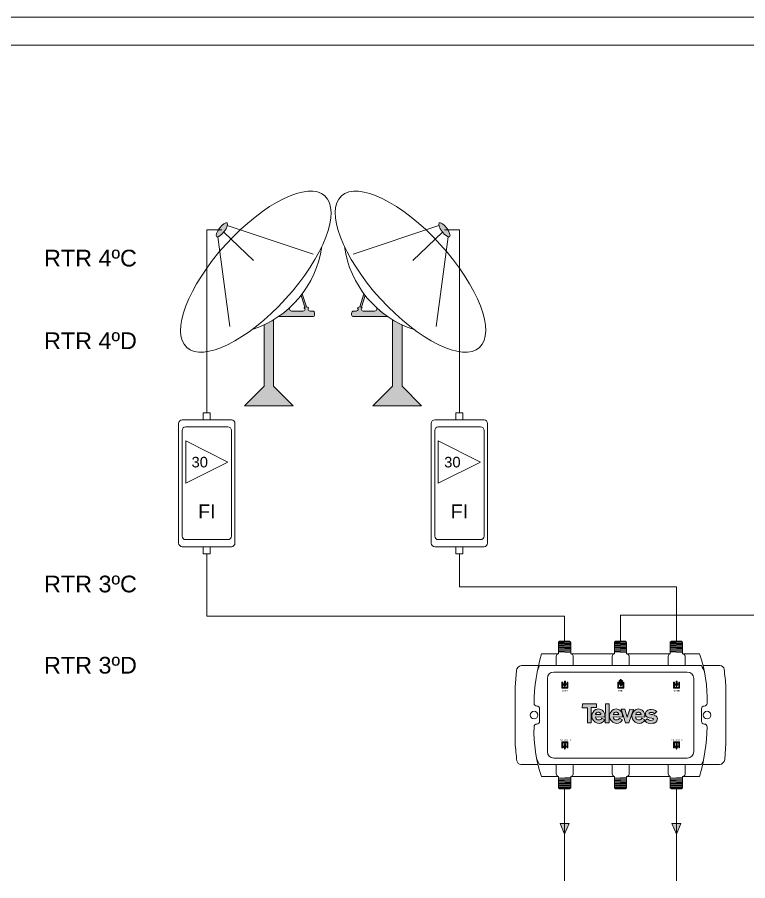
# Model space of a CAD drawing. Header units: metres. Extents: x -2 to 3328848, y -2 to 2725060.
# Drawn here: x 1663758 to 1663889.2, y 1362196.9 to 1362351.9 of the extents above; entities that cross this region are included whole.
import ezdxf
from ezdxf.enums import TextEntityAlignment as Align

# ---------------------------------------------------------------- set-up
doc = ezdxf.new("R2010")
doc.units = ezdxf.units.M
doc.layers.get('0').update_dxf_attribs({"color": 253, "lineweight": 0})
doc.layers.add('CAJETIN', color=7, linetype='Continuous', lineweight=0, true_color=0x000000)
for name, color, linetype, lineweight in [('ICT_EXTERNA', 3, 'Continuous', 0), ('ICT_INTERNA', 170, 'Continuous', 0), ('ICT_INTERNA2', 130, 'Continuous', 0), ('ICT_TEXTS', 210, 'Continuous', 0)]:
    doc.layers.add(name, color=color, linetype=linetype, lineweight=lineweight)
doc.styles.add('COTA', font='arial.ttf', dxfattribs={"height": 1})
doc.styles.get("Standard").update_dxf_attribs({"font": 'arial.ttf'})

# ---------------------------------------------------------------- blocks, each defined once
blk = doc.blocks.new('*U96')
for points in [[(-594, 0), (0, 0), (0, 420), (-594, 420)], [(-589, 5), (-5, 5), (-5, 415), (-589, 415)]]:
    blk.add_lwpolyline(points, close=True)
at = {"lineweight": 30, "flags": 104}
blk.add_attdef('NOMBRE_PROYECTO', text='', height=5, dxfattribs=at).set_placement((-165, 63.27), align=Align.TOP_LEFT)
for tag, p in [('PROMOTOR', (-133.74, 41.5)), ('SITUACION', (-133.74, 34.5)), ('AUTOR', (-133.74, 27.5)), ('1/X', (-133.74, 20.5)), ('XX/XX/XXXX', (-80.02, 20.5)), ('V.X', (-25.12, 20.5)), ('NOMBRE_PLANO', (-133.74, 13.5)), ('X', (-25.12, 13.48))]:
    blk.add_attdef(tag, text='', height=3.5).set_placement(p, align=Align.MIDDLE_LEFT)
blk = doc.blocks.new('Antena SAT')
h = blk.add_hatch(color=256)
edge = h.paths.add_edge_path()
edge.add_ellipse((-0.183, 2.135), major_axis=(0.0628, -0.0838), ratio=0.336361, start_angle=0, end_angle=360)
h = blk.add_hatch(color=256)
edge = h.paths.add_edge_path()
edge.add_ellipse((-1.21, 1.186), major_axis=(0.0276, 0), ratio=0.510354, start_angle=405.3756, end_angle=450, ccw=False)
edge.add_line((-1.19, 1.196), (-1.145, 1.34))
edge.add_arc((-0.171, 2.104), 1.238, 216.9828, 218.0978, ccw=False)
edge.add_line((-1.16, 1.359), (-1.21, 1.2))
h = blk.add_hatch(color=256)
edge = h.paths.add_edge_path()
edge.add_arc((-0.171, 2.104), 1.238, 227.6614, 235.6081, ccw=False)
edge.add_line((-1.005, 1.189), (-1.005, 1.174))
edge.add_arc((-1.03, 1.174), 0.025, 270, 360, ccw=False)
edge.add_line((-1.03, 1.149), (-1.168, 1.149))
edge.add_arc((-1.168, 1.174), 0.025, 180, 270, ccw=False)
edge.add_line((-1.193, 1.174), (-1.193, 1.175))
edge.add_ellipse((-1.21, 1.186), major_axis=(0.0276, 0), ratio=0.510354, start_angle=306.4236, end_angle=584.0489)
edge.add_line((-1.23, 1.176), (-1.23, 1.174))
edge.add_arc((-1.255, 1.174), 0.025, 270, 360, ccw=False)
edge.add_line((-1.255, 1.149), (-1.267, 1.149))
edge.add_line((-1.267, 1.149), (-1.285, 1.149))
edge.add_arc((-1.285, 1.124), 0.025, 90, 180)
edge.add_line((-1.31, 1.124), (-1.31, 1.107))
edge.add_arc((-1.285, 1.107), 0.025, 180, 270)
edge.add_line((-1.285, 1.082), (-1.267, 1.082))
edge.add_line((-1.267, 1.082), (-0.87, 1.082))
blk.add_hatch(color=256).paths.add_polyline_path([(-0.812, 0.238), (-1.05, 0), (-0.459, 0), (-0.697, 0.238), (-0.697, 0.983, -0.026441), (-0.812, 1.045)])
for p, q in [((-0.249, 2.187), (-1.292, 1.839)), ((-0.205, 2.106), (-0.568, 1.764)), ((-0.183, 2.135), (0, 2.135)), ((0, 2.135), (0, 0)), ((-0.135, 2.05), (-0.281, 0.962)), ((-1.16, 1.359), (-1.21, 1.2)), ((-1.145, 1.34), (-1.19, 1.196)), ((-1.23, 1.177), (-1.23, 1.174)), ((-1.193, 1.175), (-1.193, 1.174)), ((-1.005, 1.174), (-1.005, 1.189)), ((-1.31, 1.124), (-1.31, 1.107)), ((-1.267, 1.149), (-1.285, 1.149)), ((-1.267, 1.082), (-1.285, 1.082)), ((-1.267, 1.149), (-1.255, 1.149)), ((-1.267, 1.082), (-0.87, 1.082)), ((-1.168, 1.149), (-1.03, 1.149)), ((-0.812, 1.045), (-0.812, 0.238)), ((-0.697, 0.238), (-0.697, 0.983)), ((-0.812, 0.238), (-1.05, 0)), ((-0.697, 0.238), (-0.459, 0)), ((-1.05, 0), (-0.459, 0))]:
    blk.add_line(p, q)
for centre, radius, start, end in [((-0.171, 2.104), 1.238, 187.9221, 252.1423), ((-1.255, 1.174), 0.025, 270, 0), ((-1.168, 1.174), 0.025, 180, 270), ((-1.03, 1.174), 0.025, 270, 360), ((-1.285, 1.124), 0.025, 90, 180), ((-1.285, 1.107), 0.025, 180, 270)]:
    blk.add_arc(centre, radius, start, end)
for centre, major_axis, ratio in [((-0.595, 1.628), (0.839, -0.92), 0.394536), ((-0.183, 2.135), (0.0628, -0.0838), 0.336361)]:
    blk.add_ellipse(centre, major_axis=major_axis, ratio=ratio)
blk.add_ellipse((-1.21, 1.186), major_axis=(0.0276, 0), ratio=0.510354, start_param=5.3481, end_param=10.193577)
blk = doc.blocks.new('Amplificador FI')
for p, q in [((0, 0), (0, -0.1)), ((-0.05, -0.1), (-0.05, -0.2)), ((0.05, -0.1), (-0.05, -0.1)), ((0.05, -0.2), (0.05, -0.1)), ((-0.4, -1.2), (-0.4, -0.25)), ((-0.35, -0.35), (-0.35, -1.2)), ((-0.3, -0.3), (0.3, -0.3)), ((0.35, -0.35), (0.35, -1.2)), ((0.3, -0.8), (-0.3, -0.5)), ((-0.3, -0.5), (-0.3, -1.1)), ((0.3, -0.8), (-0.3, -1.1)), ((-0.4, -1.95), (-0.4, -1.2)), ((-0.35, -1.2), (-0.35, -1.85)), ((0.35, -1.2), (0.35, -1.85)), ((-0.3, -1.9), (0.3, -1.9)), ((-0.05, -2), (-0.05, -2.1)), ((0.05, -2.1), (0.05, -2)), ((-0.05, -2.1), (0.05, -2.1)), ((0, -2.2), (0, -2.1))]:
    blk.add_line(p, q)
for points in [[(-0.35, -0.2), (0.35, -0.2, -0.414214), (0.4, -0.25), (0.4, -1.2)], [(0.4, -1.2), (0.4, -1.95, -0.414214), (0.35, -2), (-0.35, -2)]]:
    blk.add_lwpolyline(points, format="xyb")
for centre, start, end in [((-0.35, -0.25), 90, 180), ((-0.3, -0.35), 90, 180), ((0.3, -0.35), 0, 90), ((-0.35, -1.95), 180, 270), ((-0.3, -1.85), 180, 270), ((0.3, -1.85), 270, 0)]:
    blk.add_arc(centre, 0.05, start, end)
blk.add_text('FI', height=0.2).set_placement((0, -1.6), align=Align.CENTER)
blk.add_attdef('G', text='', height=0.15).set_placement((-0.1, -0.8), align=Align.MIDDLE_CENTER)
blk = doc.blocks.new('Televes_log')
at = {"true_color": 0x000000}
h = blk.add_hatch(color=18, dxfattribs=at)
h.dxf.hatch_style = 1
h.paths.add_polyline_path([(5.29, 10.87), (-2.86, 10.87), (-2.9, 8.69), (0, 8.69), (0, 0), (2.22, 0), (2.22, 8.76), (5.29, 8.76)])
h.paths.add_polyline_path([(8.45, 7.21), (7.73, 7.66), (6.95, 7.88), (6.29, 7.95), (5.61, 7.87), (4.94, 7.66), (4, 7.03), (3.27, 6.15), (2.79, 5.29), (2.55, 4.48), (2.57, 3.55), (2.84, 2.39), (3.45, 1.27), (4.4, 0.4), (5.74, -0.18), (6.71, -0.3), (7.77, -0.18), (8.78, 0.34), (9.3, 0.7), (10.02, 1.63), (8.27, 2.61), (7.68, 2), (7.17, 1.75), (6.34, 1.69), (5.86, 1.69), (5.21, 2.08), (4.85, 2.63), (4.66, 3.36), (9.85, 3.33), (10, 3.8), (9.96, 4.64), (9.8, 5.44), (9.19, 6.43)])
h.paths.add_polyline_path([(6.67, 6.05), (7.06, 5.84), (7.65, 5.4), (7.81, 4.83), (7.69, 4.83), (4.77, 4.83), (4.77, 5.17), (4.98, 5.52), (5.49, 5.92), (6.04, 6.08)], flags=16)
h.paths.add_polyline_path([(12.47, 10.84), (10.34, 10.84), (10.26, 0.09), (12.47, 0.09)])
h.paths.add_polyline_path([(18.61, 7.21), (17.88, 7.66), (17.11, 7.88), (16.44, 7.95), (15.77, 7.87), (15.09, 7.66), (14.16, 7.03), (13.42, 6.15), (12.94, 5.29), (12.71, 4.48), (12.72, 3.55), (12.99, 2.39), (13.6, 1.27), (14.55, 0.4), (15.89, -0.18), (16.86, -0.3), (17.93, -0.18), (18.94, 0.34), (19.45, 0.7), (20.18, 1.63), (18.42, 2.61), (17.83, 2), (17.33, 1.75), (16.49, 1.69), (16.01, 1.69), (15.36, 2.08), (15.01, 2.63), (14.81, 3.36), (20.01, 3.33), (20.15, 3.8), (20.12, 4.64), (19.96, 5.44), (19.34, 6.43)])
h.paths.add_polyline_path([(16.83, 6.05), (17.22, 5.84), (17.81, 5.4), (17.97, 4.83), (17.85, 4.83), (14.93, 4.83), (14.93, 5.17), (15.13, 5.52), (15.65, 5.92), (16.2, 6.08)], flags=16)
h.paths.add_polyline_path([(21.59, 7.77), (19.4, 7.77), (21.9, -0.02), (23.85, -0.02), (26.51, 7.67), (24.43, 7.84), (22.92, 3.26)])
h.paths.add_polyline_path([(31.49, 7.21), (30.76, 7.66), (29.99, 7.88), (29.33, 7.95), (28.65, 7.87), (27.97, 7.66), (27.04, 7.03), (26.3, 6.15), (25.82, 5.29), (25.59, 4.48), (25.6, 3.55), (25.87, 2.39), (26.49, 1.27), (27.43, 0.4), (28.77, -0.18), (29.74, -0.3), (30.81, -0.18), (31.82, 0.34), (32.33, 0.7), (33.06, 1.63), (31.3, 2.61), (30.71, 2), (30.21, 1.75), (29.37, 1.69), (28.9, 1.69), (28.24, 2.08), (27.89, 2.63), (27.69, 3.36), (32.89, 3.33), (33.03, 3.8), (33, 4.64), (32.84, 5.44), (32.22, 6.43)])
h.paths.add_polyline_path([(30.07, 5.84), (30.66, 5.4), (30.82, 4.83), (30.69, 4.83), (27.77, 4.83), (27.77, 5.17), (27.98, 5.52), (28.5, 5.92), (29.05, 6.08), (29.68, 6.05)], flags=16)
h.paths.add_polyline_path([(39.83, 6.48), (38.98, 7.13), (38.09, 7.54), (36.78, 7.7), (35.78, 7.7), (34.7, 7.29), (33.75, 6.55), (33.35, 5.78), (33.36, 4.71), (33.58, 3.95), (34.3, 3.26), (35.44, 2.96), (37.07, 2.68), (37.64, 2.51), (37.86, 2.16), (37.69, 1.69), (37.12, 1.49), (36.35, 1.42), (35.54, 1.54), (34.35, 2.33), (32.98, 1.12), (34, 0.2), (34.84, -0.14), (35.89, -0.3), (37.29, -0.25), (38.34, -0.11), (39.26, 0.35), (39.9, 1.13), (40.18, 2.4), (39.9, 3.41), (39.31, 4.05), (38.36, 4.49), (37.66, 4.7), (36.54, 4.84), (35.54, 5.14), (35.47, 5.32), (35.56, 5.73), (36.1, 5.98), (36.82, 6.01), (37.34, 5.9), (37.86, 5.69), (38.09, 5.47), (38.33, 5.16), (38.51, 5.17)])
at = {"linetype": 'Continuous'}
for points in [[(-2.86, 10.87), (5.29, 10.87), (5.29, 8.76), (2.22, 8.76), (2.22, 0), (0, 0), (0, 8.69), (-2.9, 8.69), (-2.86, 10.87)], [(10.34, 10.84), (12.47, 10.84), (12.47, 0.09), (10.26, 0.09), (10.34, 10.84)], [(8.27, 2.61), (7.68, 2), (7.17, 1.75), (6.34, 1.69), (5.86, 1.69), (5.21, 2.08), (4.85, 2.63), (4.66, 3.36), (9.85, 3.33), (10, 3.8), (9.96, 4.64), (9.8, 5.44), (9.19, 6.43), (8.45, 7.21), (7.73, 7.66), (6.95, 7.88), (6.29, 7.95), (5.61, 7.87), (4.94, 7.66), (4, 7.03), (3.27, 6.15), (2.79, 5.29), (2.55, 4.48), (2.57, 3.55), (2.84, 2.39), (3.45, 1.27), (4.4, 0.4), (5.74, -0.18), (6.71, -0.3), (7.77, -0.18), (8.78, 0.34), (9.3, 0.7), (10.02, 1.63), (8.27, 2.61)], [(4.71, 4.83), (7.69, 4.83), (7.81, 4.83), (7.65, 5.4), (7.06, 5.84), (6.67, 6.05), (6.04, 6.08), (5.49, 5.92), (4.98, 5.52), (4.77, 5.17), (4.77, 4.83)], [(18.42, 2.61), (17.83, 2), (17.33, 1.75), (16.49, 1.69), (16.01, 1.69), (15.36, 2.08), (15.01, 2.63), (14.81, 3.36), (20.01, 3.33), (20.15, 3.8), (20.12, 4.64), (19.96, 5.44), (19.34, 6.43), (18.61, 7.21), (17.88, 7.66), (17.11, 7.88), (16.44, 7.95), (15.77, 7.87), (15.09, 7.66), (14.16, 7.03), (13.42, 6.15), (12.94, 5.29), (12.71, 4.48), (12.72, 3.55), (12.99, 2.39), (13.6, 1.27), (14.55, 0.4), (15.89, -0.18), (16.86, -0.3), (17.93, -0.18), (18.94, 0.34), (19.45, 0.7), (20.18, 1.63), (18.42, 2.61)], [(14.87, 4.83), (17.85, 4.83), (17.97, 4.83), (17.81, 5.4), (17.22, 5.84), (16.83, 6.05), (16.2, 6.08), (15.65, 5.92), (15.13, 5.52), (14.93, 5.17), (14.93, 4.83)], [(19.4, 7.77), (21.59, 7.77), (22.92, 3.26), (24.43, 7.84), (26.51, 7.67), (23.85, -0.02), (21.9, -0.02), (19.4, 7.77)], [(31.3, 2.61), (30.71, 2), (30.21, 1.75), (29.37, 1.69), (28.9, 1.69), (28.24, 2.08), (27.89, 2.63), (27.69, 3.36), (32.89, 3.33), (33.03, 3.8), (33, 4.64), (32.84, 5.44), (32.22, 6.43), (31.49, 7.21), (30.76, 7.66), (29.99, 7.88), (29.33, 7.95), (28.65, 7.87), (27.97, 7.66), (27.04, 7.03), (26.3, 6.15), (25.82, 5.29), (25.59, 4.48), (25.6, 3.55), (25.87, 2.39), (26.49, 1.27), (27.43, 0.4), (28.77, -0.18), (29.74, -0.3), (30.81, -0.18), (31.82, 0.34), (32.33, 0.7), (33.06, 1.63), (31.3, 2.61)], [(27.71, 4.83), (30.69, 4.83), (30.82, 4.83), (30.66, 5.4), (30.07, 5.84), (29.68, 6.05), (29.05, 6.08), (28.5, 5.92), (27.98, 5.52), (27.77, 5.17), (27.77, 4.83)], [(38.51, 5.17), (39.83, 6.48), (38.98, 7.13), (38.09, 7.54), (36.78, 7.7), (35.78, 7.7), (34.7, 7.29), (33.75, 6.55), (33.35, 5.78), (33.36, 4.71), (33.58, 3.95), (34.3, 3.26), (35.44, 2.96), (37.07, 2.68), (37.64, 2.51), (37.86, 2.16), (37.69, 1.69), (37.12, 1.49), (36.35, 1.42), (35.54, 1.54), (34.35, 2.33), (32.98, 1.12), (34, 0.2), (34.84, -0.14), (35.89, -0.3), (37.29, -0.25), (38.34, -0.11), (39.26, 0.35), (39.9, 1.13), (40.18, 2.4), (39.9, 3.41), (39.31, 4.05), (38.36, 4.49), (37.66, 4.7), (36.54, 4.84), (35.54, 5.14), (35.47, 5.32), (35.56, 5.73), (36.1, 5.98), (36.82, 6.01), (37.34, 5.9), (37.86, 5.69), (38.09, 5.47), (38.33, 5.16), (38.51, 5.17)]]:
    blk.add_lwpolyline(points, dxfattribs=at)
blk = doc.blocks.new('740710')
h = blk.add_hatch(color=256)
h.dxf.hatch_style = 1
h.paths.add_polyline_path([(9.91, 41.37), (9.91, 43.77), (9.51, 43.77), (9.51, 40.97), (12.31, 40.97), (12.31, 43.77), (11.91, 43.77), (11.91, 41.37)])
h.paths.add_polyline_path([(11.15, 43.05), (11.15, 44.21), (10.67, 44.21), (10.67, 43.05), (10.11, 43.05), (10.91, 41.64), (11.71, 43.05)])
h = blk.add_hatch(color=256)
h.dxf.hatch_style = 1
h.paths.add_polyline_path([(38.26, 40.97), (38.26, 43.77), (37.86, 43.77), (37.86, 41.37), (35.86, 41.37), (35.86, 43.77), (35.46, 43.77), (35.46, 40.97)])
h.paths.add_polyline_path([(36.62, 43.13), (36.06, 43.13), (36.86, 41.73), (37.66, 43.13), (37.1, 43.13), (37.1, 43.53), (37.66, 43.53), (37.66, 43.93), (36.06, 43.93), (36.06, 43.53), (36.62, 43.53)])
h.paths.add_polyline_path([(37.1, 44.57), (37.1, 44.97), (36.62, 44.97), (36.62, 44.57), (36.06, 44.57), (36.06, 44.17), (37.66, 44.17), (37.66, 44.57)])
h = blk.add_hatch(color=256)
h.dxf.hatch_style = 1
h.paths.add_polyline_path([(61.8, 41.37), (61.8, 43.77), (61.4, 43.77), (61.4, 40.97), (64.2, 40.97), (64.2, 43.77), (63.8, 43.77), (63.8, 41.37)])
h.paths.add_polyline_path([(63.04, 43.05), (63.04, 44.21), (62.56, 44.21), (62.56, 43.05), (62, 43.05), (62.8, 41.64), (63.6, 43.05)])
h = blk.add_hatch(color=256)
h.dxf.hatch_style = 1
h.paths.add_polyline_path([(9.51, 13.23), (9.91, 13.23), (9.91, 15.63), (11.91, 15.63), (11.91, 13.23), (12.31, 13.23), (12.31, 16.03), (9.51, 16.03)])
h.paths.add_polyline_path([(10.67, 13.98), (10.11, 13.98), (10.91, 12.58), (11.71, 13.98), (11.15, 13.98), (11.15, 15.14), (10.67, 15.14)])
h = blk.add_hatch(color=256)
h.dxf.hatch_style = 1
h.paths.add_polyline_path([(61.4, 13.23), (61.8, 13.23), (61.8, 15.63), (63.8, 15.63), (63.8, 13.23), (64.2, 13.23), (64.2, 16.03), (61.4, 16.03)])
h.paths.add_polyline_path([(62.56, 13.98), (62, 13.98), (62.8, 12.58), (63.6, 13.98), (63.04, 13.98), (63.04, 15.14), (62.56, 15.14)])
for p, q in [((8.42, 62.78), (7.89, 62.3)), ((7.89, 62.3), (7.89, 57)), ((13.6, 61.77), (7.89, 62.07)), ((13.6, 61.39), (7.89, 61.68)), ((13.6, 61.04), (7.89, 61.33)), ((13.6, 60.7), (7.89, 60.99)), ((13.6, 60.32), (7.89, 60.62)), ((13.6, 59.94), (7.89, 60.24)), ((13.6, 62.08), (7.97, 62.37)), ((13.23, 62.61), (8.24, 62.61)), ((13.06, 62.78), (8.42, 62.78)), ((13.6, 62.26), (13.06, 62.78)), ((13.6, 57), (13.6, 62.26)), ((34.42, 62.78), (33.89, 62.3)), ((33.89, 62.3), (33.89, 57)), ((39.6, 61.77), (33.89, 62.07)), ((39.6, 61.39), (33.89, 61.68)), ((39.6, 61.04), (33.89, 61.33)), ((39.6, 60.7), (33.89, 60.99)), ((39.6, 60.32), (33.89, 60.62)), ((39.6, 59.94), (33.89, 60.24)), ((39.6, 62.08), (33.97, 62.37)), ((39.23, 62.61), (34.24, 62.61)), ((39.06, 62.78), (34.42, 62.78)), ((39.6, 62.26), (39.06, 62.78)), ((39.6, 57), (39.6, 62.26)), ((60.42, 62.78), (59.89, 62.3)), ((59.89, 62.3), (59.89, 57)), ((65.6, 61.77), (59.89, 62.07)), ((65.6, 61.39), (59.89, 61.68)), ((65.6, 61.04), (59.89, 61.33)), ((65.6, 60.7), (59.89, 60.99)), ((65.6, 60.32), (59.89, 60.62)), ((65.6, 59.94), (59.89, 60.24)), ((65.6, 62.08), (59.97, 62.37)), ((65.23, 62.61), (60.24, 62.61)), ((65.06, 62.78), (60.42, 62.78)), ((65.6, 62.26), (65.06, 62.78)), ((65.6, 57), (65.6, 62.26)), ((7.89, 57), (0, 57)), ((13.6, 59.61), (7.89, 59.91)), ((13.6, 59.22), (7.89, 59.52)), ((13.6, 58.78), (7.89, 59.08)), ((13.6, 58.38), (7.89, 58.67)), ((13.6, 57.91), (7.89, 58.2)), ((13.6, 57.53), (7.89, 57.82)), ((13.6, 57), (33.89, 57)), ((39.6, 59.61), (33.89, 59.91)), ((39.6, 59.22), (33.89, 59.52)), ((39.6, 58.78), (33.89, 59.08)), ((39.6, 58.38), (33.89, 58.67)), ((39.6, 57.91), (33.89, 58.2)), ((39.6, 57.53), (33.89, 57.82)), ((39.6, 57), (59.89, 57)), ((65.6, 59.61), (59.89, 59.91)), ((65.6, 59.22), (59.89, 59.52)), ((65.6, 58.78), (59.89, 59.08)), ((65.6, 58.38), (59.89, 58.67)), ((65.6, 57.91), (59.89, 58.2)), ((65.6, 57.53), (59.89, 57.82)), ((73.5, 57), (65.6, 57)), ((6.87, 55.8), (6.87, 51.5)), ((14.8, 55.97), (14.8, 51.5)), ((32.87, 55.8), (32.87, 51.5)), ((40.8, 55.97), (40.8, 51.5)), ((58.87, 55.8), (58.87, 51.5)), ((66.8, 55.97), (66.8, 51.5)), ((-12.25, 41.5), (-11.67, 49.17)), ((-9.28, 51.5), (-1.39, 51.5)), ((-0.87, 51.5), (74.37, 51.5)), ((74.37, 51.5), (-0.87, 51.5)), ((36.75, 48.5), (5.75, 48.5)), ((67.75, 48.5), (36.75, 48.5)), ((83.08, 51.5), (75.11, 51.5)), ((2.75, 45.5), (2.75, 28.5)), ((11.15, 44.21), (10.67, 44.21)), ((10.67, 44.21), (10.67, 43.05)), ((11.15, 44.21), (11.15, 43.05)), ((36.62, 44.57), (36.06, 44.57)), ((36.06, 44.57), (36.06, 44.17)), ((36.06, 44.17), (37.66, 44.17)), ((37.1, 44.97), (36.62, 44.97)), ((36.62, 44.97), (36.62, 44.57)), ((37.1, 44.97), (37.1, 44.57)), ((37.66, 44.57), (37.1, 44.57)), ((37.66, 44.17), (37.66, 44.57)), ((63.04, 44.21), (62.56, 44.21)), ((62.56, 44.21), (62.56, 43.05)), ((63.04, 44.21), (63.04, 43.05)), ((70.75, 28.5), (70.75, 45.5)), ((-12.25, 15.5), (-12.25, 41.5)), ((9.51, 40.97), (9.51, 43.77)), ((9.51, 43.77), (9.91, 43.77)), ((12.31, 40.97), (9.51, 40.97)), ((9.91, 43.77), (9.91, 41.37)), ((9.91, 41.37), (11.91, 41.37)), ((10.11, 43.05), (10.91, 41.64)), ((10.67, 43.05), (10.11, 43.05)), ((11.71, 43.05), (10.91, 41.64)), ((11.15, 43.05), (11.71, 43.05)), ((11.91, 41.37), (11.91, 43.77)), ((11.91, 43.77), (12.31, 43.77)), ((12.31, 43.77), (12.31, 40.97)), ((35.46, 43.77), (35.86, 43.77)), ((35.46, 40.97), (35.46, 43.77)), ((38.26, 40.97), (35.46, 40.97)), ((35.86, 43.77), (35.86, 41.37)), ((35.86, 41.37), (37.86, 41.37)), ((36.06, 43.53), (36.06, 43.93)), ((36.06, 43.93), (37.66, 43.93)), ((36.62, 43.53), (36.06, 43.53)), ((36.06, 43.13), (36.86, 41.73)), ((36.62, 43.13), (36.06, 43.13)), ((36.62, 43.53), (36.62, 43.13)), ((37.66, 43.13), (36.86, 41.73)), ((37.66, 43.53), (37.1, 43.53)), ((37.1, 43.53), (37.1, 43.13)), ((37.1, 43.13), (37.66, 43.13)), ((37.66, 43.93), (37.66, 43.53)), ((37.86, 41.37), (37.86, 43.77)), ((37.86, 43.77), (38.26, 43.77)), ((38.26, 43.77), (38.26, 40.97)), ((61.4, 40.97), (61.4, 43.77)), ((61.4, 43.77), (61.8, 43.77)), ((64.2, 40.97), (61.4, 40.97)), ((61.8, 43.77), (61.8, 41.37)), ((61.8, 41.37), (63.8, 41.37)), ((62, 43.05), (62.8, 41.64)), ((62.56, 43.05), (62, 43.05)), ((63.6, 43.05), (62.8, 41.64)), ((63.04, 43.05), (63.6, 43.05)), ((63.8, 41.37), (63.8, 43.77)), ((63.8, 43.77), (64.2, 43.77)), ((64.2, 43.77), (64.2, 40.97)), ((85.75, 41.5), (85.75, 15.5)), ((-0.87, 25.62), (-0.87, 31.38)), ((2.75, 28.5), (2.75, 11.5)), ((70.75, 11.5), (70.75, 28.5)), ((74.37, 31.38), (74.37, 25.62)), ((12.31, 16.03), (9.51, 16.03)), ((9.51, 16.03), (9.51, 13.23)), ((9.51, 13.23), (9.91, 13.23)), ((9.91, 13.23), (9.91, 15.63)), ((9.91, 15.63), (11.91, 15.63)), ((10.11, 13.98), (10.91, 12.58)), ((10.67, 13.98), (10.11, 13.98)), ((10.67, 15.14), (11.15, 15.14)), ((10.67, 15.14), (10.67, 13.98)), ((11.71, 13.98), (10.91, 12.58)), ((11.15, 15.14), (11.15, 13.98)), ((11.15, 13.98), (11.71, 13.98)), ((11.91, 15.63), (11.91, 13.23)), ((11.91, 13.23), (12.31, 13.23)), ((12.31, 13.23), (12.31, 16.03)), ((64.2, 16.03), (61.4, 16.03)), ((61.4, 16.03), (61.4, 13.23)), ((61.4, 13.23), (61.8, 13.23)), ((61.8, 13.23), (61.8, 15.63)), ((61.8, 15.63), (63.8, 15.63)), ((62, 13.98), (62.8, 12.58)), ((62.56, 13.98), (62, 13.98)), ((62.56, 15.14), (63.04, 15.14)), ((62.56, 15.14), (62.56, 13.98)), ((63.6, 13.98), (62.8, 12.58)), ((63.04, 15.14), (63.04, 13.98)), ((63.04, 13.98), (63.6, 13.98)), ((63.8, 15.63), (63.8, 13.23)), ((63.8, 13.23), (64.2, 13.23)), ((64.2, 13.23), (64.2, 16.03)), ((85.75, 15.5), (85.17, 7.83)), ((5.75, 8.5), (36.75, 8.5)), ((36.75, 8.5), (67.75, 8.5)), ((-9.58, 5.5), (-1.61, 5.5)), ((-0.87, 5.5), (74.37, 5.5)), ((74.37, 5.5), (-0.87, 5.5)), ((6.87, 1.2), (6.87, 5.5)), ((14.8, 1.03), (14.8, 5.5)), ((32.87, 1.2), (32.87, 5.5)), ((40.8, 1.03), (40.8, 5.5)), ((58.87, 1.2), (58.87, 5.5)), ((66.8, 1.03), (66.8, 5.5)), ((82.78, 5.5), (74.89, 5.5)), ((0, 0), (7.89, 0)), ((13.6, 0), (13.6, -5.26)), ((13.6, 0), (33.89, 0)), ((7.89, -5.3), (7.89, -0.02)), ((13.6, -0.53), (7.89, -0.82)), ((13.6, -0.91), (7.89, -1.2)), ((13.6, -1.38), (7.89, -1.67)), ((13.6, -1.78), (7.89, -2.08)), ((13.6, -2.22), (7.89, -2.52)), ((13.6, -2.61), (7.89, -2.91)), ((13.6, -2.94), (7.89, -3.24)), ((13.6, -3.32), (7.89, -3.62)), ((13.6, -3.7), (7.89, -3.99)), ((33.89, -5.3), (33.89, -0.02)), ((39.6, -0.53), (33.89, -0.82)), ((39.6, -0.91), (33.89, -1.2)), ((39.6, -1.38), (33.89, -1.67)), ((39.6, -1.78), (33.89, -2.08)), ((39.6, -2.22), (33.89, -2.52)), ((39.6, -2.61), (33.89, -2.91)), ((39.6, -2.94), (33.89, -3.24)), ((39.6, -3.32), (33.89, -3.62)), ((39.6, -3.7), (33.89, -3.99)), ((39.6, 0), (39.6, -5.26)), ((39.6, 0), (59.89, 0)), ((59.89, -5.3), (59.89, -0.02)), ((65.6, -0.53), (59.89, -0.82)), ((65.6, -0.91), (59.89, -1.2)), ((65.6, -1.38), (59.89, -1.67)), ((65.6, -1.78), (59.89, -2.08)), ((65.6, -2.22), (59.89, -2.52)), ((65.6, -2.61), (59.89, -2.91)), ((65.6, -2.94), (59.89, -3.24)), ((65.6, -3.32), (59.89, -3.62)), ((65.6, -3.7), (59.89, -3.99)), ((65.6, 0), (65.6, -5.26)), ((65.6, 0), (73.5, 0)), ((13.6, -4.04), (7.89, -4.33)), ((13.6, -4.39), (7.89, -4.68)), ((13.6, -4.77), (7.89, -5.07)), ((8.42, -5.78), (7.89, -5.3)), ((13.6, -5.08), (7.97, -5.37)), ((13.23, -5.61), (8.24, -5.61)), ((13.06, -5.78), (8.42, -5.78)), ((13.6, -5.26), (13.06, -5.78)), ((39.6, -4.04), (33.89, -4.33)), ((39.6, -4.39), (33.89, -4.68)), ((39.6, -4.77), (33.89, -5.07)), ((34.42, -5.78), (33.89, -5.3)), ((39.6, -5.08), (33.97, -5.37)), ((39.23, -5.61), (34.24, -5.61)), ((39.06, -5.78), (34.42, -5.78)), ((39.6, -5.26), (39.06, -5.78)), ((65.6, -4.04), (59.89, -4.33)), ((65.6, -4.39), (59.89, -4.68)), ((65.6, -4.77), (59.89, -5.07)), ((60.42, -5.78), (59.89, -5.3)), ((65.6, -5.08), (59.97, -5.37)), ((65.23, -5.61), (60.24, -5.61)), ((65.06, -5.78), (60.42, -5.78)), ((65.6, -5.26), (65.06, -5.78))]:
    blk.add_line(p, q)
for centre in [(-3.46, 28.5), (76.96, 28.5)]:
    blk.add_circle(centre, 1.75)
for centre, radius, start, end in [((86.73, 32.19), 90.21, 164.0392, 178.8725), ((8.23, 55.67), 1.37, 104.3181, 174.5578), ((13.47, 55.63), 1.37, 14.3181, 84.5578), ((34.23, 55.67), 1.37, 104.3181, 174.5578), ((39.47, 55.63), 1.37, 14.3181, 84.5578), ((60.23, 55.67), 1.37, 104.3181, 174.5578), ((65.47, 55.63), 1.37, 14.3181, 84.5578), ((12.08, 36), 64.91, 358.2103, 18.878), ((-8.96, 48.79), 2.73, 96.7044, 171.9009), ((5.95, 47.24), 8.04, 148.0006, 171.2269), ((5.75, 45.5), 3, 90, 180), ((67.75, 45.5), 3, 360, 90), ((31.92, 29.71), 47.72, 23.2122, 27.1702), ((82.93, 49.51), 1.99, 8.5491, 85.7574), ((-118.32, 24.82), 204.75, 4.6723, 7.0099), ((-2.16, 33.97), 1.3, 180, 270), ((-2.16, 31.38), 1.3, 0, 90), ((75.67, 31.38), 1.3, 90, 180), ((75.67, 33.97), 1.3, 270, 0), ((-2.16, 23.03), 1.3, 90, 180), ((-2.16, 25.62), 1.3, 270, 0), ((75.67, 25.62), 1.3, 180, 270), ((75.67, 23.03), 1.3, 0, 90), ((61.42, 21), 64.91, 178.2103, 198.878), ((-13.23, 24.81), 90.21, 344.0392, 358.8725), ((191.82, 32.18), 204.75, 184.6723, 187.0099), ((-48.49, -17.02), 52.67, 25.3074, 28.5072), ((5.75, 11.5), 3, 180, 270), ((67.75, 11.5), 3, 270, 0), ((67.55, 9.76), 8.04, 328.0006, 351.2269), ((-9.43, 7.49), 1.99, 188.5791, 265.7761), ((82.46, 8.21), 2.73, 276.7044, 351.9009), ((8.23, 1.33), 1.37, 185.4422, 255.6819), ((13.47, 1.37), 1.37, 275.4422, 345.6819), ((34.23, 1.33), 1.37, 185.4422, 255.6819), ((39.47, 1.37), 1.37, 275.4422, 345.6819), ((60.23, 1.33), 1.37, 185.4422, 255.6819), ((65.47, 1.37), 1.37, 275.4422, 345.6819)]:
    blk.add_arc(centre, radius, start, end)
at = {"xscale": 0.81, "yscale": 0.81, "zscale": 0.81}
blk.add_blockref('Televes_log', (21.33, 24.89), dxfattribs=at)
at = {"char_height": 0.7, "attachment_point": 7}
for s, insert in [('{\\C256;\\c0;SAT/A}', (9.6, 39.4)), ('{\\C256;\\c0;SAT/B}', (61.43, 39.4)), ('{\\C256;\\c0;TER.}', (35.65, 39.4)), ('{\\C256;\\c0;SAT/A+TER.}', (8.55, 16.58)), ('{\\C256;\\c0;SAT/B+TER.}', (60.44, 16.58))]:
    blk.add_mtext_dynamic_manual_height_columns(s, width=4.6399, gutter_width=8.75, heights=[0.48], dxfattribs=dict(at, insert=insert))

msp = doc.modelspace()

# ---------------------------------------------------------------- hatches: boundary and pattern name
at = {"layer": 'ICT_EXTERNA'}
h = msp.add_hatch(color=4, dxfattribs=at)
h.dxf.hatch_style = 1
h.paths.add_polyline_path([(1663856.297, 1362205.291), (1663857.097, 1362207.227), (1663856.297, 1362207.227)])
h.paths.add_polyline_path([(1663856.297, 1362205.291), (1663856.297, 1362207.227), (1663855.496, 1362207.227)])
h = msp.add_hatch(color=5, dxfattribs=at)
h.dxf.hatch_style = 1
h.paths.add_polyline_path([(1663876.387, 1362205.291), (1663877.188, 1362207.227), (1663876.387, 1362207.227)])
h.paths.add_polyline_path([(1663876.387, 1362205.291), (1663876.387, 1362207.227), (1663875.587, 1362207.227)])

# ---------------------------------------------------------------- linework, layer by layer
at = {"layer": 'CAJETIN', "linetype": 'Continuous'}
for points in [[(1663574.164, 1361931.882), (1664168.164, 1361931.882), (1664168.164, 1362351.882), (1663574.164, 1362351.882)], [(1663579.164, 1361936.882), (1664163.164, 1361936.882), (1664163.164, 1362346.882), (1663579.164, 1362346.882)]]:
    msp.add_lwpolyline(points, close=True, dxfattribs=at)
at = {"layer": 'ICT_INTERNA'}
for p, q in [((1663837.419, 1362254.36), (1663837.419, 1362249.667)), ((1663876.387, 1362249.667), (1663837.419, 1362249.667)), ((1663876.387, 1362239.92), (1663876.387, 1362249.667)), ((1663876.387, 1362196.951), (1663876.387, 1362213.43))]:
    msp.add_line(p, q, dxfattribs=at)
msp.add_lwpolyline([(1663877.188, 1362207.227), (1663875.587, 1362207.227), (1663876.387, 1362205.291)], close=True, dxfattribs=at)
at = {"layer": 'ICT_INTERNA2'}
for p, q in [((1663792.057, 1362254.36), (1663792.057, 1362244.411)), ((1663856.297, 1362244.411), (1663792.057, 1362244.411)), ((1663856.297, 1362239.92), (1663856.297, 1362244.411)), ((1663856.297, 1362196.951), (1663856.297, 1362213.43))]:
    msp.add_line(p, q, dxfattribs=at)
msp.add_lwpolyline([(1663857.097, 1362207.227), (1663855.496, 1362207.227), (1663856.297, 1362205.291)], close=True, dxfattribs=at)
at = {"layer": 'ICT_TEXTS'}
msp.add_lwpolyline([(1663866.342, 1362239.92), (1663866.342, 1362244.599), (1663911.117, 1362244.599), (1663911.117, 1362251.78)], dxfattribs=at)

# ---------------------------------------------------------------- block references
at = {"layer": 'CAJETIN'}
msp.add_blockref('*U96', (1664168.164, 1361931.882), dxfattribs=at)
at = {"layer": 'ICT_INTERNA', "xscale": 14.78216304820143, "yscale": 14.78216304820143, "zscale": 14.78216304820143}
msp.add_blockref('Antena SAT', (1663837.419, 1362282.174), dxfattribs=at)
at = {"layer": 'ICT_INTERNA', "xscale": 12.64275027503465, "yscale": 12.64275027503465, "zscale": 12.64275027503465}
msp.add_blockref('Amplificador FI', (1663837.419, 1362282.174), dxfattribs=at).add_auto_attribs({'G': '30'})
at = {"layer": 'ICT_INTERNA2', "xscale": -14.78216304820143, "yscale": 14.78216304820143, "zscale": 14.78216304820143}
msp.add_blockref('Antena SAT', (1663792.057, 1362282.174), dxfattribs=at)
at = {"layer": 'ICT_INTERNA2', "xscale": 12.64275027503465, "yscale": 12.64275027503465, "zscale": 12.64275027503465}
msp.add_blockref('Amplificador FI', (1663792.057, 1362282.174), dxfattribs=at).add_auto_attribs({'G': '30'})
at = {"layer": 'ICT_TEXTS', "xscale": 0.3863628333965958, "yscale": 0.3863628333965958, "zscale": 0.3863628333965958}
msp.add_blockref('740710', (1663852.147, 1362215.664), dxfattribs=at)

# ---------------------------------------------------------------- texts
at = {"layer": 'ICT_TEXTS', "ltscale": 0.015, "char_height": 3, "attachment_point": 1, "style": 'COTA'}
for s, insert in [('\\pxqc;RTR 4ºC', (1663752.107, 1362310.167)), ('\\pxqc;RTR 4ºD', (1663752.107, 1362295.348)), ('\\pxqc;RTR 3ºC', (1663752.107, 1362251.695)), ('\\pxqc;RTR 3ºD', (1663752.107, 1362237.119))]:
    msp.add_mtext_dynamic_manual_height_columns(s, width=38.12347, gutter_width=4, heights=[3.395], dxfattribs=dict(at, insert=insert))

doc.saveas('drawing.dxf')
